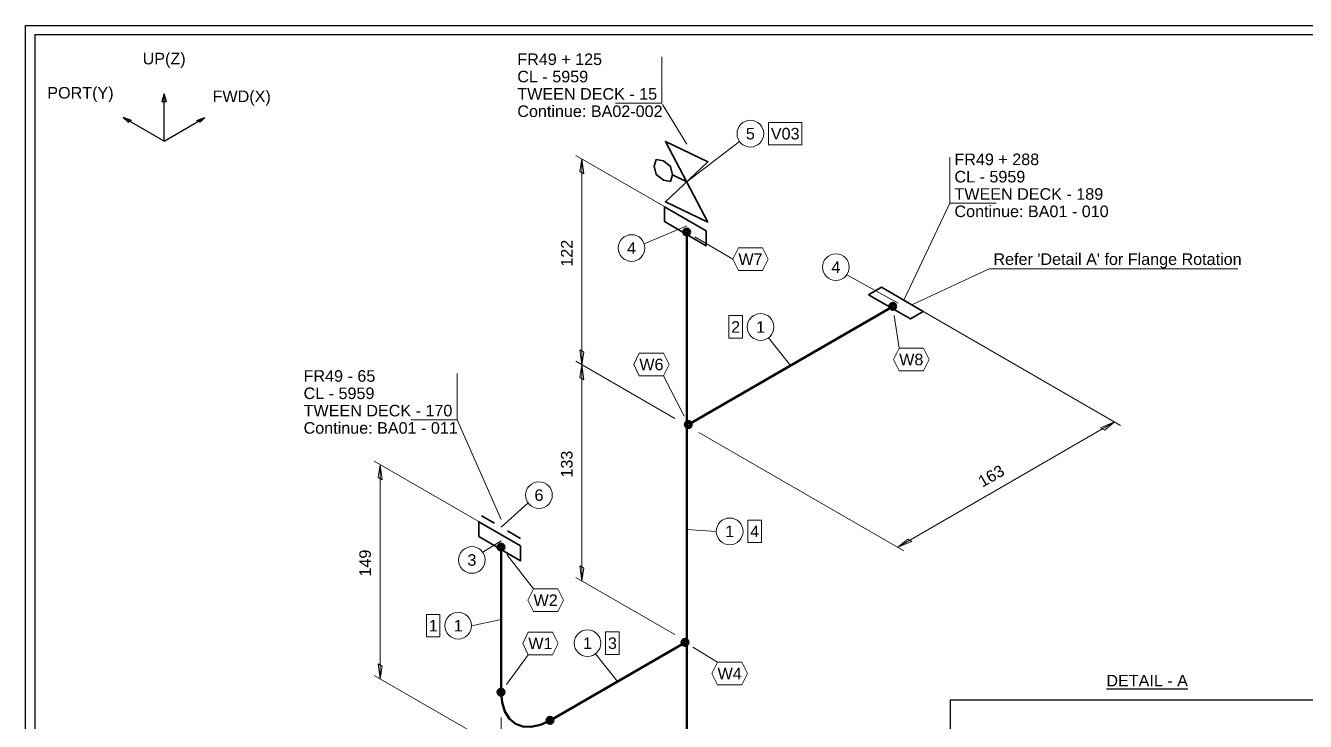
# Model space of a CAD drawing. Header units: millimetres. Extents: x 0 to 420, y 0 to 297.
# Drawn here: x 0 to 277.1, y 146.4 to 297 of the extents above; entities that cross this region are included whole.
import ezdxf
from ezdxf.enums import TextEntityAlignment as Align

# ---------------------------------------------------------------- set-up
doc = ezdxf.new("R2010")
doc.units = ezdxf.units.MM
for name, color, linetype in [('I_Coordinates', 11, 'Continuous'), ('I_CutNumbers', 10, 'Continuous'), ('I_Dimensions', 4, 'Continuous'), ('I_OtherComponents', 2, 'Continuous'), ('I_PartNumbers', 9, 'Continuous'), ('I_Pipes', 1, 'Continuous'), ('I_Tags', 8, 'Continuous'), ('SymbolsOnDrawingSheet', 1, 'Continuous')]:
    doc.layers.add(name, color=color, linetype=linetype)
doc.styles.add('Cadmatic Default Text', font='arial.ttf')

# ---------------------------------------------------------------- blocks, each defined once
blk = doc.blocks.new('SEDS_SPOOL_FORMAT_Gol_8')
at = {"layer": 'SymbolsOnDrawingSheet', "linetype": 'ByBlock', "lineweight": -3, "flags": 128}
for points in [[(0, 297), (420, 297), (420, 0), (0, 0), (0, 297)], [(418.01, 295.01), (2, 295.01)], [(2, 295.01), (2, 2)]]:
    blk.add_lwpolyline(points, dxfattribs=at)
blk = doc.blocks.new('BA01728716702_PRT_5_3')
at = {"layer": 'I_OtherComponents', "linetype": 'ByBlock', "lineweight": 35}
for p, q in [((66.25, 164.85), (63.42, 166.48)), ((71.9, 161.58), (69.08, 163.21))]:
    blk.add_line(p, q, dxfattribs=at)
blk = doc.blocks.new('BA01728716702_PRT_6_3')
at = {"layer": 'I_OtherComponents', "linetype": 'ByBlock', "lineweight": 35, "flags": 128}
blk.add_lwpolyline([(62.85, 161.96), (62.85, 165.17), (71.9, 159.95), (71.9, 156.74), (62.85, 161.96)], dxfattribs=at)
at = {"layer": 'I_OtherComponents', "linetype": 'ByBlock', "lineweight": 50}
for radius in [0.75, 0.375]:
    blk.add_circle((67.66, 159.68), radius, dxfattribs=at)
blk = doc.blocks.new('BA01728716702_PRT_7_3')
at = {"layer": 'I_Pipes', "linetype": 'ByBlock', "lineweight": 50}
blk.add_line((67.66, 128.29), (67.66, 159.68), dxfattribs=at)
blk = doc.blocks.new('BA01728716702_PRT_8_3')
at = {"layer": 'I_Pipes', "linetype": 'ByBlock', "lineweight": 0}
for q in [(67.66, 122.78), (73.5, 119.42)]:
    blk.add_line((67.66, 116.05), q, dxfattribs=at)
at = {"layer": 'I_Pipes', "linetype": 'ByBlock', "lineweight": 50, "flags": 128}
blk.add_lwpolyline([(78.27, 122.17), (76.2, 121.21), (74.21, 120.76), (72.38, 120.83), (70.77, 121.43), (69.45, 122.52), (68.47, 124.07), (67.87, 126.02), (67.66, 128.29)], dxfattribs=at)
at = {"layer": 'I_Pipes', "linetype": 'ByBlock', "lineweight": 50}
for centre, radius in [((67.66, 128.29), 0.75), ((67.66, 128.29), 0.375), ((78.27, 122.17), 0.75), ((78.27, 122.17), 0.375)]:
    blk.add_circle(centre, radius, dxfattribs=at)
blk = doc.blocks.new('BA01728716702_PRT_9_3')
at = {"layer": 'I_Pipes', "linetype": 'ByBlock', "lineweight": 50}
blk.add_line((78.27, 122.17), (107.5, 139.05), dxfattribs=at)
blk = doc.blocks.new('BA01728716702_PRT_10_3')
at = {"layer": 'I_OtherComponents', "linetype": 'ByBlock', "lineweight": 35, "flags": 128}
for points in [[(112.45, 229.99), (103.26, 234.45), (112.45, 243.06), (103.26, 247.51), (112.45, 229.99)], [(104.79, 240.24), (104.33, 238.83), (102.8, 239.08), (101.27, 240.31), (100.81, 242.17), (101.27, 243.58), (102.8, 243.32), (104.33, 242.09), (104.79, 240.24), (107.86, 238.75)]]:
    blk.add_lwpolyline(points, dxfattribs=at)
at = {"layer": 'I_OtherComponents', "flags": 1}
blk.add_attdef('ValvePos', (107.86, 238.75), '', height=2.5, dxfattribs=at)
blk = doc.blocks.new('BA01728716702_PRT_11_3')
at = {"layer": 'I_OtherComponents', "linetype": 'ByBlock', "lineweight": 35, "flags": 128}
blk.add_lwpolyline([(103.05, 230.15), (103.05, 233.36), (112.1, 228.14), (112.1, 224.93), (103.05, 230.15)], dxfattribs=at)
at = {"layer": 'I_OtherComponents', "linetype": 'ByBlock', "lineweight": 50}
for radius in [0.75, 0.375]:
    blk.add_circle((107.86, 227.87), radius, dxfattribs=at)
blk = doc.blocks.new('BA01728716702_PRT_12_3')
at = {"layer": 'I_Pipes', "linetype": 'ByBlock', "lineweight": 50}
blk.add_line((107.86, 99.11), (107.86, 227.87), dxfattribs=at)
blk = doc.blocks.new('BA01728716702_PRT_40_3')
at = {"layer": 'I_Pipes', "linetype": 'ByBlock', "lineweight": 50}
blk.add_line((152.48, 211.79), (108.21, 186.23), dxfattribs=at)
blk = doc.blocks.new('BA01728716702_PRT_41_3')
at = {"layer": 'I_OtherComponents', "linetype": 'ByBlock', "lineweight": 35, "flags": 128}
blk.add_lwpolyline([(147.25, 214.32), (150.03, 215.92), (159.08, 210.7), (156.3, 209.09), (147.25, 214.32)], dxfattribs=at)
at = {"layer": 'I_OtherComponents', "linetype": 'ByBlock', "lineweight": 50}
for radius in [0.75, 0.375]:
    blk.add_circle((152.48, 211.79), radius, dxfattribs=at)
blk = doc.blocks.new('BA01728716702_DIM_0_3')
at = {"layer": 'I_Dimensions', "linetype": 'ByBlock', "lineweight": 0}
for p, q in [((40.17, 178.27), (65.06, 163.9)), ((41.46, 131.17), (41.46, 177.52)), ((65.06, 117.55), (40.17, 131.92))]:
    blk.add_line(p, q, dxfattribs=at)
at = {"layer": 'I_Dimensions', "linetype": 'ByBlock', "lineweight": 0, "flags": 128}
for points in [[(41.46, 177.52), (41.9, 174.27), (41.03, 174.77), (41.46, 177.52)], [(41.46, 131.17), (41.9, 133.92), (41.03, 134.42), (41.46, 131.17)]]:
    blk.add_lwpolyline(points, dxfattribs=at)
at = {"layer": 'I_Dimensions', "linetype": 'ByBlock', "lineweight": 0, "style": 'Cadmatic Default Text'}
blk.add_text('149', height=2.5, rotation=90, dxfattribs=at).set_placement((38.22, 156.22), align=Align.MIDDLE_CENTER)
blk = doc.blocks.new('BA01728716702_DIM_1_3')
at = {"layer": 'I_Dimensions', "linetype": 'ByBlock', "lineweight": 0}
for p, q in [((107.86, 117), (107.86, 136.26)), ((67.66, 95.3), (107.86, 118.5)), ((67.66, 113.05), (67.66, 93.8))]:
    blk.add_line(p, q, dxfattribs=at)
at = {"layer": 'I_Dimensions', "linetype": 'ByBlock', "lineweight": 0, "flags": 128}
for points in [[(107.86, 118.5), (105.26, 116.5), (105.26, 117.5), (107.86, 118.5)], [(67.66, 95.3), (70.26, 96.3), (70.26, 97.3), (67.66, 95.3)]]:
    blk.add_lwpolyline(points, dxfattribs=at)
at = {"layer": 'I_Dimensions', "linetype": 'ByBlock', "lineweight": 0, "style": 'Cadmatic Default Text'}
blk.add_text('190', height=2.5, rotation=30, dxfattribs=at).set_placement((87.76, 110.65), align=Align.MIDDLE_CENTER)
blk = doc.blocks.new('BA01728716702_DIM_2_3')
at = {"layer": 'I_Dimensions', "linetype": 'ByBlock', "lineweight": 0}
for p, q in [((201.82, 186.02), (157.44, 211.65)), ((153.54, 159.65), (200.52, 186.77)), ((110.46, 184.52), (154.84, 158.9))]:
    blk.add_line(p, q, dxfattribs=at)
at = {"layer": 'I_Dimensions', "linetype": 'ByBlock', "lineweight": 0, "flags": 128}
for points in [[(200.52, 186.77), (198.36, 185.02), (197.49, 185.52), (200.52, 186.77)], [(153.54, 159.65), (156.57, 160.9), (155.71, 161.4), (153.54, 159.65)]]:
    blk.add_lwpolyline(points, dxfattribs=at)
at = {"layer": 'I_Dimensions', "linetype": 'ByBlock', "lineweight": 0, "style": 'Cadmatic Default Text'}
blk.add_text('163', height=2.5, rotation=30, dxfattribs=at).set_placement((173.78, 175.08), align=Align.MIDDLE_CENTER)
blk = doc.blocks.new('BA01728716702_DIM_3_3')
at = {"layer": 'I_Dimensions', "linetype": 'ByBlock', "lineweight": 0}
for p, q in [((83.83, 199.9), (105.26, 187.52)), ((85.12, 152.38), (85.12, 199.15)), ((105.26, 140.76), (83.83, 153.13))]:
    blk.add_line(p, q, dxfattribs=at)
at = {"layer": 'I_Dimensions', "linetype": 'ByBlock', "lineweight": 0, "flags": 128}
for points in [[(85.12, 199.15), (85.56, 195.9), (84.69, 196.4), (85.12, 199.15)], [(85.12, 152.38), (85.56, 155.13), (84.69, 155.63), (85.12, 152.38)]]:
    blk.add_lwpolyline(points, dxfattribs=at)
at = {"layer": 'I_Dimensions', "linetype": 'ByBlock', "lineweight": 0, "style": 'Cadmatic Default Text'}
blk.add_text('133', height=2.5, rotation=90, dxfattribs=at).set_placement((81.88, 177.64), align=Align.MIDDLE_CENTER)
blk = doc.blocks.new('BA01728716702_DIM_4_3')
at = {"layer": 'I_Dimensions', "linetype": 'ByBlock', "lineweight": 0}
for p, q in [((83.83, 244.46), (105.26, 232.09)), ((85.12, 199.15), (85.12, 243.71)), ((105.26, 187.52), (83.83, 199.9))]:
    blk.add_line(p, q, dxfattribs=at)
at = {"layer": 'I_Dimensions', "linetype": 'ByBlock', "lineweight": 0, "flags": 128}
for points in [[(85.12, 243.71), (85.56, 240.46), (84.69, 240.96), (85.12, 243.71)], [(85.12, 199.15), (85.56, 201.9), (84.69, 202.4), (85.12, 199.15)]]:
    blk.add_lwpolyline(points, dxfattribs=at)
at = {"layer": 'I_Dimensions', "linetype": 'ByBlock', "lineweight": 0, "style": 'Cadmatic Default Text'}
blk.add_text('122', height=2.5, rotation=90, dxfattribs=at).set_placement((81.88, 223.3), align=Align.MIDDLE_CENTER)
blk = doc.blocks.new('BA01728716702_CRD_1_3')
at = {"layer": 'I_Coordinates', "linetype": 'ByBlock', "lineweight": 0}
blk.add_line((58.12, 187.23), (67.66, 165.66), dxfattribs=at)
at = {"layer": 'I_Coordinates', "linetype": 'ByBlock', "lineweight": 0, "flags": 128}
blk.add_lwpolyline([(58.12, 197.23), (58.12, 187.23), (48.12, 187.23)], dxfattribs=at)
at = {"layer": 'I_Coordinates', "linetype": 'ByBlock', "lineweight": 0, "style": 'Cadmatic Default Text'}
for s, p in [('FR49 - 65', (24.9, 195.48)), ('CL - 5959', (24.9, 191.73)), ('TWEEN DECK - 170', (24.9, 187.98)), ('Continue: BA01 - 011', (24.9, 184.23))]:
    blk.add_text(s, height=2.5, dxfattribs=at).set_placement(p)
blk = doc.blocks.new('BA01728716702_CRD_2_3')
at = {"layer": 'I_Coordinates', "linetype": 'ByBlock', "lineweight": 0}
blk.add_line((102.63, 255.49), (107.86, 246.92), dxfattribs=at)
at = {"layer": 'I_Coordinates', "linetype": 'ByBlock', "lineweight": 0, "flags": 128}
blk.add_lwpolyline([(102.46, 265.78), (102.46, 255.78), (92.46, 255.78)], dxfattribs=at)
at = {"layer": 'I_Coordinates', "linetype": 'ByBlock', "lineweight": 0, "style": 'Cadmatic Default Text'}
for s, p in [('FR49 + 125', (71.18, 264.03)), ('CL - 5959', (71.18, 260.28)), ('TWEEN DECK - 15', (71.18, 256.53)), ('Continue: BA02-002', (71.18, 252.78))]:
    blk.add_text(s, height=2.5, dxfattribs=at).set_placement(p)
blk = doc.blocks.new('BA01728716702_PTN_1_3')
at = {"layer": 'I_PartNumbers', "linetype": 'ByBlock', "lineweight": 0}
blk.add_line((119.3, 247.47), (107.86, 238.75), dxfattribs=at)
blk.add_circle((121.64, 249.17), 2.89, dxfattribs=at)
at = {"layer": 'I_PartNumbers', "linetype": 'ByBlock', "lineweight": 0, "style": 'Cadmatic Default Text'}
blk.add_text('5', height=2.5, dxfattribs=at).set_placement((121.64, 249.17), align=Align.MIDDLE_CENTER)
blk = doc.blocks.new('BA01728716702_PTN_2_3')
at = {"layer": 'I_PartNumbers', "linetype": 'ByBlock', "lineweight": 0}
blk.add_line((98.67, 225.31), (107.86, 229.23), dxfattribs=at)
blk.add_circle((95.91, 224.42), 2.89, dxfattribs=at)
at = {"layer": 'I_PartNumbers', "linetype": 'ByBlock', "lineweight": 0, "style": 'Cadmatic Default Text'}
blk.add_text('4', height=2.5, dxfattribs=at).set_placement((95.91, 224.42), align=Align.MIDDLE_CENTER)
blk = doc.blocks.new('BA01728716702_PTN_3_3')
at = {"layer": 'I_PartNumbers', "linetype": 'ByBlock', "lineweight": 0}
blk.add_line((125.55, 204.99), (130.35, 199.01), dxfattribs=at)
blk.add_circle((123.85, 207.33), 2.89, dxfattribs=at)
at = {"layer": 'I_PartNumbers', "linetype": 'ByBlock', "lineweight": 0, "style": 'Cadmatic Default Text'}
blk.add_text('1', height=2.5, dxfattribs=at).set_placement((123.85, 207.33), align=Align.MIDDLE_CENTER)
blk = doc.blocks.new('BA01728716702_PTN_4_3')
at = {"layer": 'I_PartNumbers', "linetype": 'ByBlock', "lineweight": 0}
blk.add_line((142.5, 218.59), (153.66, 212.47), dxfattribs=at)
blk.add_circle((140.16, 220.29), 2.89, dxfattribs=at)
at = {"layer": 'I_PartNumbers', "linetype": 'ByBlock', "lineweight": 0, "style": 'Cadmatic Default Text'}
blk.add_text('4', height=2.5, dxfattribs=at).set_placement((140.16, 220.29), align=Align.MIDDLE_CENTER)
blk = doc.blocks.new('BA01728716702_PTN_5_3')
at = {"layer": 'I_PartNumbers', "linetype": 'ByBlock', "lineweight": 0}
blk.add_line((114.27, 163.09), (107.86, 163.49), dxfattribs=at)
blk.add_circle((117.16, 163.09), 2.89, dxfattribs=at)
at = {"layer": 'I_PartNumbers', "linetype": 'ByBlock', "lineweight": 0, "style": 'Cadmatic Default Text'}
blk.add_text('1', height=2.5, dxfattribs=at).set_placement((117.16, 163.09), align=Align.MIDDLE_CENTER)
blk = doc.blocks.new('BA01728716702_PTN_6_3')
at = {"layer": 'I_PartNumbers', "linetype": 'ByBlock', "lineweight": 0}
blk.add_line((73.52, 169.24), (67.66, 164.03), dxfattribs=at)
blk.add_circle((75.86, 170.94), 2.89, dxfattribs=at)
at = {"layer": 'I_PartNumbers', "linetype": 'ByBlock', "lineweight": 0, "style": 'Cadmatic Default Text'}
blk.add_text('6', height=2.5, dxfattribs=at).set_placement((75.86, 170.94), align=Align.MIDDLE_CENTER)
blk = doc.blocks.new('BA01728716702_PTN_7_3')
at = {"layer": 'I_PartNumbers', "linetype": 'ByBlock', "lineweight": 0}
blk.add_line((63.68, 158.6), (67.66, 161.04), dxfattribs=at)
blk.add_circle((61.34, 156.9), 2.89, dxfattribs=at)
at = {"layer": 'I_PartNumbers', "linetype": 'ByBlock', "lineweight": 0, "style": 'Cadmatic Default Text'}
blk.add_text('3', height=2.5, dxfattribs=at).set_placement((61.34, 156.9), align=Align.MIDDLE_CENTER)
blk = doc.blocks.new('BA01728716702_PTN_8_3')
at = {"layer": 'I_PartNumbers', "linetype": 'ByBlock', "lineweight": 0}
blk.add_line((61.26, 142.68), (67.66, 143.99), dxfattribs=at)
blk.add_circle((58.37, 142.68), 2.89, dxfattribs=at)
at = {"layer": 'I_PartNumbers', "linetype": 'ByBlock', "lineweight": 0, "style": 'Cadmatic Default Text'}
blk.add_text('1', height=2.5, dxfattribs=at).set_placement((58.37, 142.68), align=Align.MIDDLE_CENTER)
blk = doc.blocks.new('BA01728716702_PTN_10_3')
at = {"layer": 'I_PartNumbers', "linetype": 'ByBlock', "lineweight": 0}
blk.add_line((88.07, 136.55), (92.89, 130.61), dxfattribs=at)
blk.add_circle((86.37, 138.89), 2.89, dxfattribs=at)
at = {"layer": 'I_PartNumbers', "linetype": 'ByBlock', "lineweight": 0, "style": 'Cadmatic Default Text'}
blk.add_text('1', height=2.5, dxfattribs=at).set_placement((86.37, 138.89), align=Align.MIDDLE_CENTER)
blk = doc.blocks.new('BA01728716702_CUT_11_3')
at = {"layer": 'I_CutNumbers', "linetype": 'ByBlock', "lineweight": 0, "flags": 128}
blk.add_lwpolyline([(119.91, 204.88), (119.91, 209.78), (116.97, 209.78), (116.97, 204.88), (119.91, 204.88)], dxfattribs=at)
at = {"layer": 'I_CutNumbers', "linetype": 'ByBlock', "lineweight": 0, "style": 'Cadmatic Default Text'}
blk.add_text('2', height=2.5, dxfattribs=at).set_placement((118.44, 207.33), align=Align.MIDDLE_CENTER)
blk = doc.blocks.new('BA01728716702_CUT_12_3')
at = {"layer": 'I_CutNumbers', "linetype": 'ByBlock', "lineweight": 0, "flags": 128}
blk.add_lwpolyline([(124.04, 160.65), (124.04, 165.54), (121.1, 165.54), (121.1, 160.65), (124.04, 160.65)], dxfattribs=at)
at = {"layer": 'I_CutNumbers', "linetype": 'ByBlock', "lineweight": 0, "style": 'Cadmatic Default Text'}
blk.add_text('4', height=2.5, dxfattribs=at).set_placement((122.57, 163.09), align=Align.MIDDLE_CENTER)
blk = doc.blocks.new('BA01728716702_CUT_13_3')
at = {"layer": 'I_CutNumbers', "linetype": 'ByBlock', "lineweight": 0, "flags": 128}
blk.add_lwpolyline([(54.43, 140.23), (54.43, 145.12), (51.49, 145.12), (51.49, 140.23), (54.43, 140.23)], dxfattribs=at)
at = {"layer": 'I_CutNumbers', "linetype": 'ByBlock', "lineweight": 0, "style": 'Cadmatic Default Text'}
blk.add_text('1', height=2.5, dxfattribs=at).set_placement((52.96, 142.68), align=Align.MIDDLE_CENTER)
blk = doc.blocks.new('BA01728716702_CUT_14_3')
at = {"layer": 'I_CutNumbers', "linetype": 'ByBlock', "lineweight": 0, "flags": 128}
blk.add_lwpolyline([(93.24, 136.44), (93.24, 141.34), (90.3, 141.34), (90.3, 136.44), (93.24, 136.44)], dxfattribs=at)
at = {"layer": 'I_CutNumbers', "linetype": 'ByBlock', "lineweight": 0, "style": 'Cadmatic Default Text'}
blk.add_text('3', height=2.5, dxfattribs=at).set_placement((91.77, 138.89), align=Align.MIDDLE_CENTER)
blk = doc.blocks.new('BA01728716702_vpo_15_3')
at = {"layer": 'I_Tags', "linetype": 'ByBlock', "lineweight": 0, "flags": 128}
blk.add_lwpolyline([(132.79, 246.73), (132.79, 251.62), (125.58, 251.62), (125.58, 246.73), (132.79, 246.73)], dxfattribs=at)
at = {"layer": 'I_Tags', "linetype": 'ByBlock', "lineweight": 0, "style": 'Cadmatic Default Text'}
blk.add_text('V03', height=2.5, dxfattribs=at).set_placement((129.18, 249.17), align=Align.MIDDLE_CENTER)
blk = doc.blocks.new('Pi_Weld_0')
at = {"layer": 'I_Tags', "linetype": 'ByBlock', "lineweight": 0, "flags": 128}
for points in [[(-2.62, 2.45), (-8.42, 9.91)], [(-2.62, 2.45), (-3.84, 0)], [(-3.84, 0), (-2.62, -2.45)], [(2.62, 2.45), (-2.62, 2.45)], [(3.84, 0), (2.62, 2.45)], [(2.62, -2.45), (3.84, 0)], [(-2.62, -2.45), (2.62, -2.45)]]:
    blk.add_lwpolyline(points, dxfattribs=at)
at = {"layer": 'I_Tags', "linetype": 'ByBlock', "lineweight": 0, "style": 'Cadmatic Default Text'}
blk.add_text('W2', height=2.5, dxfattribs=at).set_placement((0, 0), align=Align.MIDDLE_CENTER)
blk = doc.blocks.new('Pi_Weld_1')
at = {"layer": 'I_Tags', "linetype": 'ByBlock', "lineweight": 0, "flags": 128}
for points in [[(-3.84, 0), (-12.08, 4.85)], [(-2.62, 2.45), (-3.84, 0)], [(-3.84, 0), (-2.62, -2.45)], [(2.62, 2.45), (-2.62, 2.45)], [(3.84, 0), (2.62, 2.45)], [(2.62, -2.45), (3.84, 0)], [(-2.62, -2.45), (2.62, -2.45)]]:
    blk.add_lwpolyline(points, dxfattribs=at)
at = {"layer": 'I_Tags', "linetype": 'ByBlock', "lineweight": 0, "style": 'Cadmatic Default Text'}
blk.add_text('W7', height=2.5, dxfattribs=at).set_placement((0, 0), align=Align.MIDDLE_CENTER)
blk = doc.blocks.new('Pi_Weld_2')
at = {"layer": 'I_Tags', "linetype": 'ByBlock', "lineweight": 0, "flags": 128}
for points in [[(-2.62, 2.45), (-3.7, 9.51)], [(-2.62, 2.45), (-3.84, 0)], [(-3.84, 0), (-2.62, -2.45)], [(2.62, 2.45), (-2.62, 2.45)], [(3.84, 0), (2.62, 2.45)], [(2.62, -2.45), (3.84, 0)], [(-2.62, -2.45), (2.62, -2.45)]]:
    blk.add_lwpolyline(points, dxfattribs=at)
at = {"layer": 'I_Tags', "linetype": 'ByBlock', "lineweight": 0, "style": 'Cadmatic Default Text'}
blk.add_text('W8', height=2.5, dxfattribs=at).set_placement((0, 0), align=Align.MIDDLE_CENTER)
blk = doc.blocks.new('Pi_Weld_3')
at = {"layer": 'I_Tags', "linetype": 'ByBlock', "lineweight": 0, "flags": 128}
for points in [[(-2.62, 2.45), (-3.84, 0)], [(-3.84, 0), (-2.62, -2.45)], [(2.62, 2.45), (-2.62, 2.45)], [(3.84, 0), (2.62, 2.45)], [(2.62, -2.45), (3.84, 0)], [(-2.62, -2.45), (2.62, -2.45)], [(2.62, -2.45), (7.09, -11.21)]]:
    blk.add_lwpolyline(points, dxfattribs=at)
at = {"layer": 'I_Tags', "linetype": 'ByBlock', "lineweight": 0, "style": 'Cadmatic Default Text'}
blk.add_text('W6', height=2.5, dxfattribs=at).set_placement((0, 0), align=Align.MIDDLE_CENTER)
blk = doc.blocks.new('Pi_Weld_4')
at = {"layer": 'I_Tags', "linetype": 'ByBlock', "lineweight": 0, "flags": 128}
for points in [[(-2.62, 2.45), (-3.84, 0)], [(-3.84, 0), (-2.62, -2.45)], [(2.62, 2.45), (-2.62, 2.45)], [(3.84, 0), (2.62, 2.45)], [(2.62, -2.45), (3.84, 0)], [(-2.62, -2.45), (-7.34, -8.93)], [(-2.62, -2.45), (2.62, -2.45)]]:
    blk.add_lwpolyline(points, dxfattribs=at)
at = {"layer": 'I_Tags', "linetype": 'ByBlock', "lineweight": 0, "style": 'Cadmatic Default Text'}
blk.add_text('W1', height=2.5, dxfattribs=at).set_placement((0, 0), align=Align.MIDDLE_CENTER)
blk = doc.blocks.new('Pi_Weld_7')
at = {"layer": 'I_Tags', "linetype": 'ByBlock', "lineweight": 0, "flags": 128}
for points in [[(-2.62, 2.45), (-7.94, 5.69)], [(-2.62, 2.45), (-3.84, 0)], [(-3.84, 0), (-2.62, -2.45)], [(2.62, 2.45), (-2.62, 2.45)], [(3.84, 0), (2.62, 2.45)], [(2.62, -2.45), (3.84, 0)], [(-2.62, -2.45), (2.62, -2.45)]]:
    blk.add_lwpolyline(points, dxfattribs=at)
at = {"layer": 'I_Tags', "linetype": 'ByBlock', "lineweight": 0, "style": 'Cadmatic Default Text'}
blk.add_text('W4', height=2.5, dxfattribs=at).set_placement((0, 0), align=Align.MIDDLE_CENTER)

msp = doc.modelspace()

# ---------------------------------------------------------------- linework, layer by layer
msp.add_lwpolyline([(284.351, 72.9), (200.294, 72.9), (200.294, 151.076), (284.351, 151.076)], close=True)
at = {"layer": 'I_Coordinates', "linetype": 'ByBlock', "lineweight": 0}
for p, q in [((200.131, 258.553), (190.137, 237.585)), ((208.675, 244.361), (191.907, 236.563)), ((208.675, 244.361), (262.505, 244.361))]:
    msp.add_line(p, q, dxfattribs=at)
at = {"layer": 'I_Coordinates', "linetype": 'ByBlock', "lineweight": 0, "flags": 128}
msp.add_lwpolyline([(200.131, 268.553), (200.131, 258.553), (210.131, 258.553)], dxfattribs=at)
at = {"layer": 'I_OtherComponents', "linetype": 'ByBlock', "lineweight": 50}
for centre, radius in [((143.511, 210.665), 0.75), ((143.511, 210.665), 0.375), ((142.804, 163.489), 0.75), ((142.804, 163.489), 0.375)]:
    msp.add_circle(centre, radius, dxfattribs=at)
at = {"layer": 'SymbolsOnDrawingSheet', "linetype": 'ByBlock', "lineweight": 25, "flags": 128}
for points in [[(30.5, 280.573), (30, 282.206), (29.5, 280.573), (30.5, 280.573)], [(30, 272), (30, 282.206)], [(22.929, 276.491), (21.161, 277.103), (22.222, 276.082), (22.929, 276.491)], [(30, 272), (21.161, 277.103)], [(30, 272), (38.839, 277.103)], [(37.071, 276.491), (38.839, 277.103), (37.778, 276.082), (37.071, 276.491)]]:
    msp.add_lwpolyline(points, dxfattribs=at)

# ---------------------------------------------------------------- block references
at = {"layer": 'I_Coordinates', "lineweight": 0}
for name in ['BA01728716702_CRD_2_3', 'BA01728716702_CRD_1_3']:
    msp.add_blockref(name, (35.299, 24.438), dxfattribs=at)
at = {"layer": 'I_CutNumbers', "lineweight": 0}
for name in ['BA01728716702_CUT_11_3', 'BA01728716702_CUT_12_3', 'BA01728716702_CUT_13_3', 'BA01728716702_CUT_14_3']:
    msp.add_blockref(name, (35.299, 24.438), dxfattribs=at)
at = {"layer": 'I_Dimensions', "lineweight": 0}
for name in ['BA01728716702_DIM_4_3', 'BA01728716702_DIM_2_3', 'BA01728716702_DIM_3_3', 'BA01728716702_DIM_0_3', 'BA01728716702_DIM_1_3']:
    msp.add_blockref(name, (35.299, 24.438), dxfattribs=at)
at = {"layer": 'I_OtherComponents', "lineweight": 35}
for name in ['BA01728716702_PRT_10_3', 'BA01728716702_PRT_11_3', 'BA01728716702_PRT_41_3', 'BA01728716702_PRT_6_3', 'BA01728716702_PRT_5_3']:
    msp.add_blockref(name, (35.299, 24.438), dxfattribs=at)
at = {"layer": 'I_PartNumbers', "lineweight": 0}
for name in ['BA01728716702_PTN_1_3', 'BA01728716702_PTN_2_3', 'BA01728716702_PTN_4_3', 'BA01728716702_PTN_3_3', 'BA01728716702_PTN_6_3', 'BA01728716702_PTN_5_3', 'BA01728716702_PTN_7_3', 'BA01728716702_PTN_8_3', 'BA01728716702_PTN_10_3']:
    msp.add_blockref(name, (35.299, 24.438), dxfattribs=at)
at = {"layer": 'I_Pipes', "lineweight": 50}
for name in ['BA01728716702_PRT_12_3', 'BA01728716702_PRT_40_3', 'BA01728716702_PRT_7_3', 'BA01728716702_PRT_9_3', 'BA01728716702_PRT_8_3']:
    msp.add_blockref(name, (35.299, 24.438), dxfattribs=at)
at = {"layer": 'I_Tags', "lineweight": 0}
msp.add_blockref('BA01728716702_vpo_15_3', (35.299, 24.438), dxfattribs=at)
at = {"layer": 'I_Tags'}
for name, p in [('Pi_Weld_1', (156.965, 246.442)), ('Pi_Weld_2', (191.78, 224.734)), ('Pi_Weld_3', (135.511, 223.655)), ('Pi_Weld_0', (112.603, 172.623)), ('Pi_Weld_4', (111.474, 163.285)), ('Pi_Weld_7', (152.454, 156.754))]:
    msp.add_blockref(name, p, dxfattribs=at)
at = {"layer": 'SymbolsOnDrawingSheet'}
msp.add_blockref('SEDS_SPOOL_FORMAT_Gol_8', (0, 0), dxfattribs=at)

# ---------------------------------------------------------------- texts
at = {"insert": (208.76, 156.471), "char_height": 2.5, "attachment_point": 1, "style": 'Cadmatic Default Text'}
msp.add_mtext_dynamic_manual_height_columns('\\pxqc;{\\LDETAIL - A}', width=68.188, gutter_width=12.5, heights=[0], dxfattribs=at)
at = {"layer": 'I_Coordinates', "linetype": 'ByBlock', "lineweight": 0, "style": 'Cadmatic Default Text'}
for s, p in [('FR49 + 288', (201.131, 266.803)), ('CL - 5959', (201.131, 263.053)), ('TWEEN DECK - 189', (201.131, 259.303)), ('Continue: BA01 - 010', (201.131, 255.553)), ("Refer 'Detail A' for Flange Rotation", (209.571, 245.203))]:
    msp.add_text(s, height=2.5, dxfattribs=at).set_placement(p)
at = {"layer": 'SymbolsOnDrawingSheet', "linetype": 'ByBlock', "lineweight": 25, "style": 'Cadmatic Default Text'}
for s, p in [('UP(Z)', (30, 289.861)), ('PORT(Y)', (11.88, 282.461)), ('FWD(X)', (46.794, 281.696))]:
    msp.add_text(s, height=2.5, dxfattribs=at).set_placement(p, align=Align.MIDDLE_CENTER)

doc.saveas('drawing.dxf')
